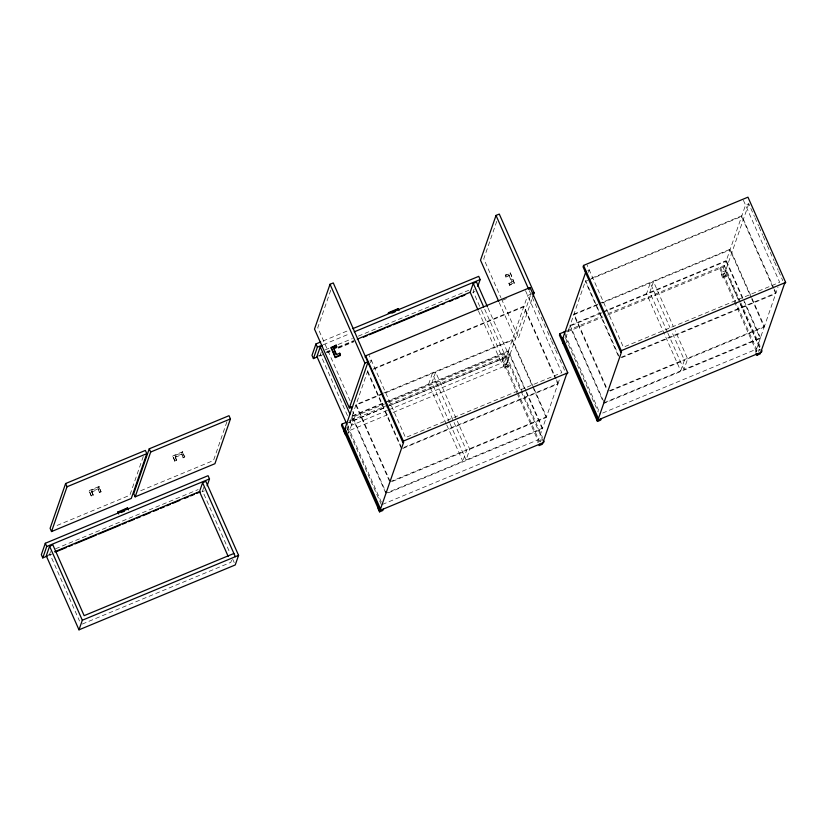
<?xml version="1.0" encoding="UTF-8"?>
<svg xmlns="http://www.w3.org/2000/svg" width="827" height="827" viewBox="0 0 827 827"><rect width="100%" height="100%" fill="white"/><g stroke="black" fill="none" stroke-linecap="round" stroke-linejoin="round"><path stroke-width="0.62" stroke-dasharray="4.13 3.1" d="M50.55 551.557L49.775 553.78L79.506 621.015M89.12 491.207L89.368 490.494L99.137 486.441L101.018 491.972L99.395 492.654L98.217 488.726L91.704 491.424L92.882 495.352L91.259 496.035L89.12 491.207L98.889 487.155L99.137 486.441M91.259 496.035L89.368 490.494M92.882 495.352L93.131 494.649L91.497 495.321M99.395 492.654L98.217 488.726M143.278 456.473L129.86 495.228L56.06 525.869M172.76 456.483L173.008 455.77L182.777 451.707L184.659 457.248L183.036 457.92L181.857 453.992L175.345 456.7L176.523 460.629L174.89 461.301L172.76 456.483L182.529 452.421L182.777 451.707M174.89 461.301L173.008 455.77M176.523 460.629L175.345 456.7M183.036 457.92L181.857 453.992M203.783 487.361L202.532 490.959L230.061 553.201M226.918 421.749L213.5 460.494L138.502 491.631M231.591 560.148L230.816 562.37L82.255 624.065M330.759 290.194L317.764 327.73L350.007 400.661M321.196 352.219L320.431 354.442L347.547 415.785M381.361 504.687L347.743 428.655L347.247 430.081L348.674 433.296L349.159 431.87L345.903 433.224M382.942 403.69L351.93 416.57L348.229 427.239L344.973 428.582M446.26 423.869L428.675 384.09L432.366 373.422L466.511 450.632L462.81 461.301L386.312 493.068L352.178 415.857L368.511 368.687M370.558 362.764L371.385 360.386L368.129 361.74M351.537 417.687L352.964 420.902L349.635 430.495L391.388 413.169M387.377 410.419L351.723 425.223L354.793 416.332L352.715 411.608M449.516 422.514L431.932 382.736L435.622 372.067L456.835 420.033M496.758 221.336L483.764 258.872L500.924 297.689M474.016 289.223L473.189 291.621L480.973 309.246M505.928 277.283L505.462 274.957L510.342 272.931L514.363 283.299L509.484 285.325L509.018 282.999L512.264 281.656L509.422 275.215L505.928 277.283L509.422 275.215M514.363 283.299L510.342 272.931M509.484 285.325L509.018 282.999M508.77 283.713L512.264 281.656M389.486 481.231L355.868 405.189L512.13 340.31L546.265 417.511L542.574 428.179L466.066 459.946L469.767 449.278L457.352 421.201M388.566 409.923L501.472 363.043L504.553 354.152L385.702 403.504M543.308 441.422L505.938 357.254L506.434 355.837L389.041 404.579M508.192 367.064L506.765 363.849L507.261 362.422L508.677 365.637L508.192 367.064L504.935 368.408L503.509 365.193L504.005 363.777L508.078 362.081M387.708 401.705L508.192 351.682L504.501 362.35L508.564 360.665M526.024 390.747L508.44 350.968L527.647 295.508L531.709 293.812M504.935 368.408L505.421 366.992L509.494 365.296M487.982 307.975L509.225 356.013L505.907 365.617L392.577 412.673M507.747 360.996L530.903 294.154M499.229 302.568L515.355 339.039L518.612 337.685L532.454 297.73M602.015 312.792L569.813 326.169L566.123 336.837L562.867 338.181M603.679 401.488L570.061 325.456L585.568 280.653L619.196 356.695M588.442 272.362L589.269 269.984L586.012 271.339M566.557 342.895L567.053 341.468M538.139 440.977L537.643 442.404L540.899 441.049L541.396 439.633L538.139 440.977L517.888 395.182M382.374 504.439L538.635 439.561L542.326 428.893L526.292 392.629M390.251 481.686L546.513 416.798L557.843 384.09L555.775 379.407M367.684 371.054L401.819 448.265L558.091 383.377L559.724 378.642M604.196 402.666L680.704 370.899L646.559 293.688L650.26 283.02L669.911 327.471M667.399 332.113L649.815 292.334L653.516 281.666L673.168 326.127M680.704 370.899L684.394 360.231L671.979 332.154M751.743 299.033L764.148 327.11L760.458 337.778L683.95 369.545L687.65 358.877L675.235 330.8M738.284 299.56L723.821 266.852L724.318 265.436L606.925 314.177M726.075 276.663L724.648 273.448L725.145 272.021L726.571 275.236L726.075 276.663L722.819 278.006L721.392 274.791L721.888 273.375L725.961 271.68M603.214 312.296L726.075 261.28L722.384 271.949L726.447 270.264M760.458 337.778L726.323 260.567L745.53 205.106L748.786 203.752L750.327 207.246M722.819 278.006L723.315 276.59L727.378 274.895M748.786 203.752L725.641 270.594L739.555 302.072M602.645 413.045L756.519 349.159L760.209 338.491L744.176 302.227M609.323 390.789L764.396 326.396L775.726 293.688L741.592 216.478L588.907 279.877M620.901 357.367L775.974 292.975L778.021 287.052M760.706 352.447L759.279 349.232L758.793 350.648L755.537 352.002L756.023 350.576L760.096 348.891M346.368 432.087L347.743 428.655M540.476 441.918L541.396 439.633M758.369 351.516L759.279 349.232M323.078 340.982L348.033 330.624M323.316 344.694L349.459 333.839M325.073 349.924L329.818 347.95M338.14 344.497L352.395 338.584M358.339 336.113L468.837 290.236M505.214 275.67L510.094 273.644M326.365 351.982L329.932 350.503M338.253 347.04L353.708 340.631M316.927 356.509L321.693 354.525M326.469 352.55L330.045 351.062M338.398 347.598L353.904 341.158M319.367 356.106L322.933 354.628M327.678 352.653L330.056 351.661M338.377 348.208L353.822 341.799M472.63 292.469L475.008 291.476M509.721 284.612L514.611 282.586M502.847 300.087L506.424 298.609M373.649 368.584L523.946 306.176L556.013 378.704M591.532 278.182L741.84 215.775L773.907 288.303M373.401 369.287L523.708 306.879L555.258 378.239M587.708 280.374L585.33 281.366L619.464 358.577M91.456 492.137L97.968 489.439M175.097 457.414L181.609 454.705M99.643 491.941L101.266 491.269M175.138 460.598L176.771 459.915M183.284 457.217L184.907 456.535M382.353 393.58L356.117 404.475L389.734 480.518M383.552 393.083L512.378 339.597L533.58 387.553M597.859 304.171L574 314.074L606.584 387.77M599.048 303.674L730.262 249.196L751.464 297.151M597.29 305.018L573.752 314.787L607.886 391.998M602.004 303.054L730.014 249.909L751.226 297.865M352.178 415.857L383.955 402.666M385.124 402.17L428.675 384.09M431.932 382.736L508.44 350.968M570.061 325.456L601.839 312.265M603.017 311.769L646.559 293.688M649.815 292.334L726.323 260.567M354.793 416.332L384.514 403.989M350.875 420.426L387.853 405.075M567.56 330.521L602.159 316.162M346.802 423.341L386.168 406.987M387.356 406.491L505.938 357.254M352.964 420.902L388.545 406.129M389.734 405.633L509.225 356.013M567.074 331.947L602.852 317.082M607.628 315.108L723.821 266.852M55.605 548.766L198.18 489.574M503.509 365.193L506.765 363.849M721.392 274.791L724.648 273.448M46.271 555.847L51.047 553.863M48.71 555.444L52.277 553.956M201.984 491.796L204.362 490.814M402.77 448.482L557.843 384.09M621.852 357.584L775.726 293.688M392.36 481.417L466.511 450.632M469.767 449.278L546.265 417.511M610.243 391.016L684.394 360.231M687.65 358.877L764.148 327.11M388.452 492.789L542.326 428.893M760.209 338.491L603.948 403.369L569.813 326.169M750.844 208.414L754.451 216.571M754.968 217.739L758.576 225.895M759.093 227.063L762.701 235.219M763.218 236.388L766.825 244.544M767.342 245.712L774.041 260.867M774.548 262.035L778.155 270.191M778.672 271.359L782.797 280.684M743.401 200.279L779.665 282.307L623.403 347.195L587.129 265.157M774.423 289.471L775.974 292.975M751.981 298.33L764.396 326.396M726.075 261.28L743.659 301.059M724.318 265.436L740.361 301.731M740.878 302.899L760.468 347.185M740.072 303.23L760.685 349.852M740.361 304.264L759.579 347.712M720.245 267.121L756.519 349.159M719.759 268.548L756.974 352.726M667.916 333.281L683.95 369.545M564.841 333.943L600.257 414.038M565.627 338.253L598.2 411.939M529.311 290.701L546.874 330.283M547.391 331.451L550.999 339.608M551.516 340.776L555.124 348.932M555.641 350.1L557.181 353.594M559.755 359.425L562.339 365.255M562.846 366.423L566.454 374.579M525.507 290.68L561.781 372.708L405.519 437.597L369.245 355.558M556.53 379.872L558.091 383.377M509.174 275.929L512.027 282.358M505.462 274.957L506.165 276.569M501.451 298.867L518.612 337.685M534.097 388.731L546.513 416.798M526.541 391.915L542.574 428.179M508.192 351.682L525.776 391.46M506.434 355.837L542.574 437.586M484.725 309.329L505.969 357.367M481.5 310.414L517.34 391.409M517.857 392.577L538.635 439.561M501.865 358.949L517.371 394.003M478.523 311.138L501.472 363.043M450.033 423.682L466.066 459.946M446.776 425.037L462.81 461.301M367.436 371.768L401.581 448.978M351.93 416.57L386.064 493.771M349.635 420.498L351.723 425.223M347.557 425.802L381.33 502.092M232.656 559.083L234.217 562.598M182.529 452.421L184.659 457.248M98.889 487.155L101.018 491.972M91.704 491.424L94.195 497.058"/><path stroke-width="1.24" d="M65.612 483.537L50.106 528.339L51.522 531.554L131.286 498.443L146.803 453.641L145.376 450.426L65.612 483.537L67.039 486.762L51.522 531.554M207.122 485.759L209.5 478.905L208.073 475.69L45.299 543.277L41.35 554.69L42.777 557.905L47.521 555.93M42.777 557.905L46.726 546.492L45.299 543.277M233.896 553.48L84.147 615.66L52.856 544.89L49.599 546.244L46.271 555.847L78.989 629.833L235.25 564.955L238.579 555.351L205.861 481.355L202.605 482.71L199.524 491.6L228.211 556.478M117.589 512.709L117.827 511.996L127.596 507.943L128.454 509.877M78.989 629.833L82.318 620.229L49.599 546.244M127.596 507.943L123.016 510.455M149.253 448.813L133.747 493.616L135.163 496.831L214.927 463.709L230.433 418.907L229.017 415.692L149.253 448.813L150.679 452.028L135.163 496.831M365.183 357.254L365.668 355.827L530.076 287.569L567.767 372.822L566.454 374.579L543.308 441.422L544.125 441.091L543.628 442.507L379.231 510.776L380.534 509.008L403.679 442.166L402.873 442.507L333.281 282.927L330.025 284.271L314.508 329.074L349.356 407.897L352.612 406.543M320.711 341.964L315.955 343.939L311.996 355.352L313.423 358.577L316.989 357.088M313.423 358.577L317.372 347.154L315.955 343.939M322.416 346.006L320.245 346.906L316.927 356.509L347.04 424.623M336.909 346.782L333.653 348.126L336.506 354.566L339.752 353.212L340.217 355.527L335.338 357.564L331.069 347.909L336.196 345.169L336.661 347.495L333.415 348.839M336.196 345.169L331.069 347.909M335.338 357.564L331.317 347.195M339.752 353.212L340.217 355.527M346.099 422.411L342.027 424.096L341.541 425.523L379.231 510.776M349.356 407.897L364.872 363.094L330.025 284.271M380.534 509.008L344.973 428.582L367.705 362.95M398.252 308.605L398.004 309.319L388.235 313.381L388.483 312.668L398.252 308.605L399.1 310.538M402.873 442.507L403.359 441.08L365.668 355.827M383.304 509.081L382.808 510.507L379.552 511.851L380.048 510.435M532.867 296.511L534.128 292.882L499.281 214.069L496.024 215.423L480.508 260.216L498.712 301.39M478.006 309.96L470.181 292.262L473.261 283.382L476.507 282.028L487.465 306.796M477.779 286.421L480.146 279.567L478.73 276.352L352.788 328.65M529.58 288.985L530.076 287.569M566.371 331.017L559.92 333.695L559.424 335.121L597.435 421.45L600.691 420.106L601.188 418.679M583.552 265.426L583.066 266.852L620.757 352.106L621.573 351.764L598.417 418.607L597.115 420.374L761.522 352.106L762.008 350.689L761.191 351.02L784.347 284.178L785.65 282.42L747.959 197.167L583.552 265.426L621.253 350.679L620.757 352.106M598.417 418.607L562.867 338.181L586.012 271.339L585.196 271.68M539.566 444.202L539.07 445.619L542.326 444.264L542.822 442.848M597.435 421.45L597.931 420.033M760.706 352.447L760.209 353.863L756.953 355.217L757.449 353.801M391.905 313.144L395.161 311.8M317.372 347.154L322.127 345.19M354.204 331.865L480.146 279.567M357.274 339.153L470.181 292.262M363.446 337.189L367.023 335.71M369.411 334.718L384.917 328.278M387.305 327.285L390.882 325.797M393.27 324.815L414.74 315.893M417.128 314.901L438.599 305.99M442.176 304.501L444.564 303.509M449.33 301.535L452.907 300.046M455.295 299.054L458.871 297.565M461.259 296.583L464.836 295.094M335.586 356.85L340.466 354.824M67.039 486.762L146.803 453.641M150.679 452.028L230.433 418.907M364.872 363.094L367.312 362.081M531.957 293.781L534.128 292.882M121.259 512.482L124.515 511.127M46.726 546.492L209.5 478.905M344.166 428.924L344.973 428.582M562.05 338.522L562.867 338.181M343.67 430.35L344.487 430.009L343.991 431.436L345.417 434.651M54.53 551.805L199.524 491.6M55.812 551.878L66.553 547.422M68.941 546.43L72.518 544.952M74.906 543.959L96.377 535.038M98.754 534.056L120.235 525.135M122.613 524.142L126.19 522.664M128.578 521.672L134.543 519.191M136.931 518.198L140.507 516.72M142.895 515.728L150.049 512.75M153.626 511.272L158.402 509.287M160.789 508.295L164.366 506.806M166.754 505.814L170.331 504.336M172.719 503.343L179.873 500.366M184.648 498.392L188.225 496.903M190.613 495.911L194.19 494.432M196.568 493.44L200.155 491.951M562.98 343.164L563.797 342.823M403.359 441.08L567.767 372.822M621.253 350.679L785.65 282.42M82.318 620.229L238.579 555.351M377.805 507.551L378.621 507.22M756.012 353.077L756.953 355.217M563.983 332.009L564.841 333.943M559.92 333.695L597.611 418.948M496.024 215.423L528.794 289.533M473.261 283.382L483.692 306.972M334.356 350.989L335.783 354.204M350.627 406.894L351.671 409.251M320.245 346.906L349.976 414.141M342.027 424.096L379.727 509.349M378.125 508.636L379.552 511.851M202.605 482.71L235.323 556.705M117.827 511.996L118.685 513.929"/></g></svg>
